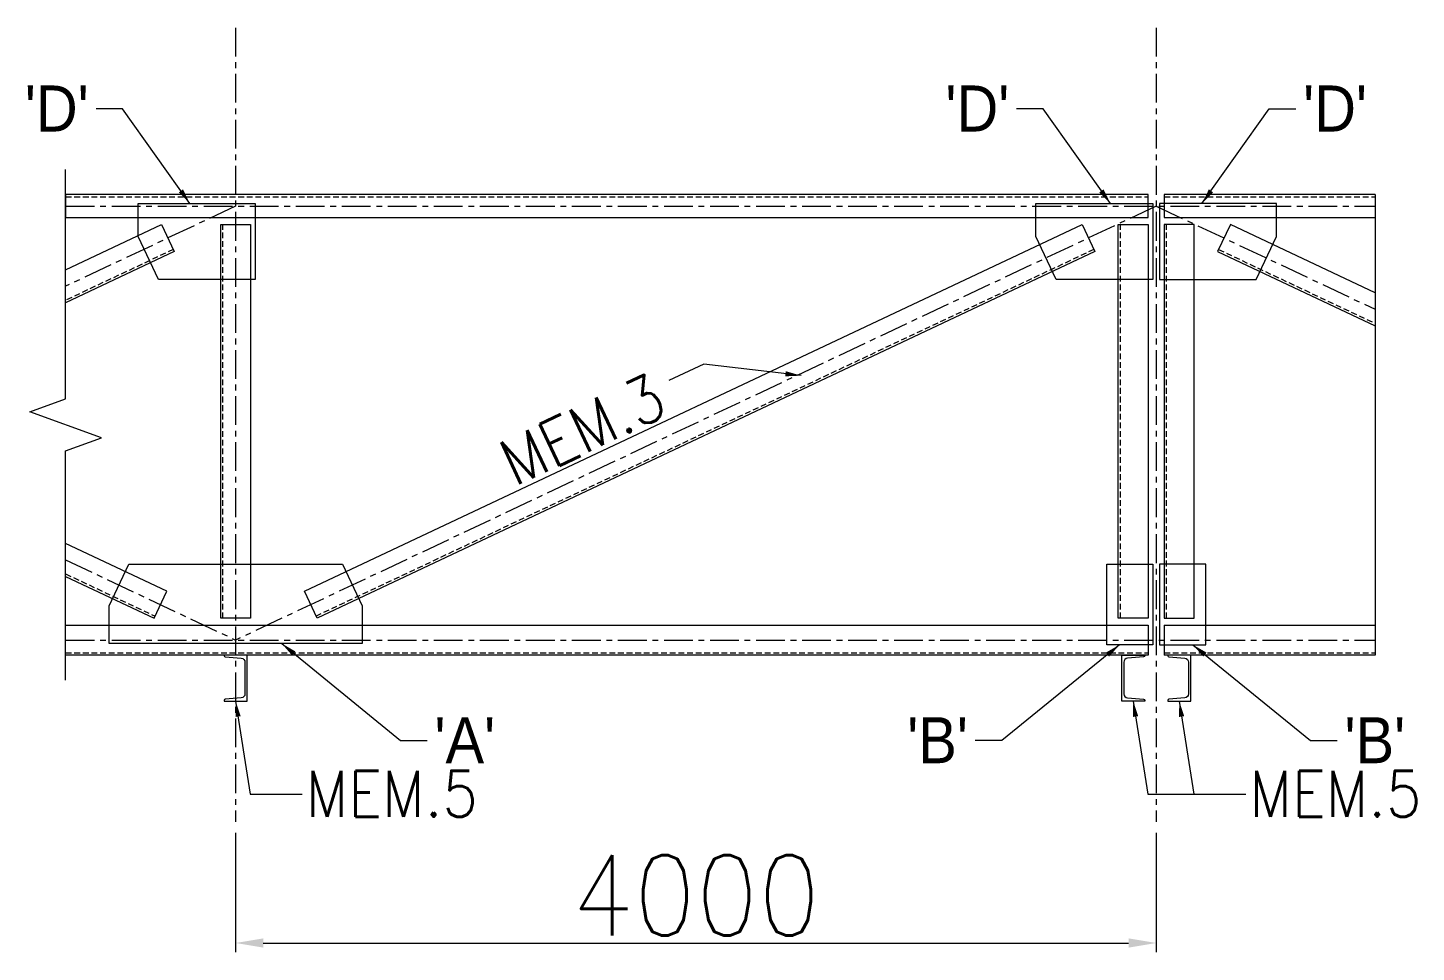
# Model space of a CAD drawing. Header units: millimetres. Extents: x 0 to 1124626, y -157535 to 82123.
# Drawn here: x 567042 to 573075, y 54414 to 58429 of the extents above; entities that cross this region are included whole.
import ezdxf
from ezdxf.enums import TextEntityAlignment as Align

# ---------------------------------------------------------------- set-up
doc = ezdxf.new("R2010")
doc.units = ezdxf.units.MM
doc.header["$MEASUREMENT"] = 0
doc.linetypes.add('CENTER', pattern=[2, 1.25, -0.25, 0.25, -0.25])
doc.linetypes.add('HIDDEN', pattern=[0.375, 0.25, -0.125])
for name, color, linetype, lineweight in [('CN', 253, 'Continuous', 15), ('Dim', 6, 'Continuous', 13), ('STR. STEEL', 25, 'Continuous', 18), ('structure', 183, 'Continuous', 15), ('Text', 7, 'Continuous', 15), ('TEXT-4', 2, 'Continuous', 25)]:
    doc.layers.add(name, color=color, linetype=linetype, lineweight=lineweight)
doc.styles.add('MtX_romans_shx', font='romans.shx')
doc.styles.add('style1', font='romans.shx', dxfattribs={"width": 0.9, "height": 300})
doc.dimstyles.new('Copy of DIM-1', dxfattribs={"dimscale": 40, "dimtxt": 125, "dimasz": 3, "dimexe": 1, "dimexo": 1.2, "dimgap": 0.8, "dimtad": 1, "dimdec": 0, "dimzin": 1, "dimdsep": 46, "dimtxsty": 'style1', "dimcen": 2, "dimclrd": 8, "dimclre": 8, "dimclrt": 7, "dimadec": 0, "dimazin": 0, "dimtfac": 1, "dimtdec": 0, "dimtofl": 0, "dimtmove": 1, "dimatfit": 3, "dimfxl": 1, "dimtolj": 1, "dimtzin": 0, "dimlwd": 9, "dimlwe": 9, "dimarcsym": 1})

# ---------------------------------------------------------------- blocks, each defined once
blk = doc.blocks.new('*D982')
at = {"layer": 'DEFPOINTS', "color": 0, "ltscale": 20, "transparency": 16777216}
for p in [(567945.5, 54980.1), (571945.5, 54980.1), (571945.5, 54453.9)]:
    blk.add_point(p, dxfattribs=at)
at = {"layer": 'Dim', "color": 8, "lineweight": 9, "ltscale": 20, "transparency": 16777216}
for p, q in [((567945.5, 54932.1), (567945.5, 54413.9)), ((571945.5, 54932.1), (571945.5, 54413.9)), ((568065.5, 54453.9), (571825.5, 54453.9))]:
    blk.add_line(p, q, dxfattribs=at)
at = {"layer": 'Dim', "color": 8, "ltscale": 20, "transparency": 16777216}
for points in [[(568065.5, 54473.9), (568065.5, 54433.9), (567945.5, 54453.9)], [(571825.5, 54433.9), (571825.5, 54473.9), (571945.5, 54453.9)]]:
    blk.add_solid(points, dxfattribs=at)
at = {"layer": 'Dim', "color": 7, "ltscale": 20, "transparency": 16777216, "insert": (569945.5, 54660.9), "char_height": 350, "attachment_point": 5, "style": 'style1'}
blk.add_mtext('\\A1;4000', dxfattribs=at)

msp = doc.modelspace()

# ---------------------------------------------------------------- linework, layer by layer
at = {"layer": 'CN', "linetype": 'CENTER', "ltscale": 100}
for p, q in [((567945.4926, 58429.2634), (567945.4926, 54980.148)), ((571945.4926, 58429.2634), (571945.4926, 54980.148)), ((567206.8875, 57654.7057), (572896.4033, 57654.7057)), ((567945.4926, 57654.7057), (567206.8875, 57306.638)), ((571945.4926, 57654.7057), (567945.4926, 55769.7057)), ((571945.4926, 57654.7057), (572896.4033, 57206.5891)), ((567206.8875, 56117.7734), (567945.4926, 55769.7057)), ((567206.8875, 55769.7057), (572896.4033, 55769.7057))]:
    msp.add_line(p, q, dxfattribs=at)
at = {"layer": 'CN', "linetype": 'HIDDEN', "ltscale": 100}
for p, q in [((567206.8875, 57694.7057), (571910.4926, 57694.7057)), ((571980.4926, 57694.7057), (572896.4033, 57694.7057)), ((567890.4926, 55864.7057), (567890.4926, 57574.7057)), ((571790.4926, 55864.7057), (571790.4926, 57574.7057)), ((571990.4926, 55864.7057), (571990.4926, 57574.7057)), ((567674.4064, 57466.1552), (567206.8875, 57245.8369)), ((571674.4064, 57466.1552), (568295.3007, 55873.7516)), ((572216.5789, 57466.1552), (572896.4033, 57145.7879)), ((567206.8875, 56056.9723), (567595.6846, 55873.7516)), ((567206.8875, 55714.7057), (571910.4926, 55714.7057)), ((571980.4926, 55714.7057), (572896.4033, 55714.7057))]:
    msp.add_line(p, q, dxfattribs=at)
at = {"layer": 'Dim', "ltscale": 20}
for points in [[(567522.3897, 57665.4748), (568030.4926, 57665.4748), (568030.4926, 57335.4748), (567610.4926, 57335.4748), (567522.3897, 57522.4306)], [(571422.3897, 57665.4748), (571930.4926, 57665.4748), (571930.4926, 57335.4748), (571510.4926, 57335.4748), (571422.3897, 57522.4306)], [(572468.5956, 57665.4748), (571960.4926, 57665.4748), (571960.4926, 57335.4748), (572380.4926, 57335.4748), (572468.5956, 57522.4306)], [(568495.4926, 55918.1085), (568495.4926, 55754.7057), (567395.4926, 55754.7057), (567395.4926, 55918.1085), (567480.9329, 56099.4142), (568410.0523, 56099.4142)], [(571930.4926, 56099.4142), (571930.4926, 55749.4142), (571730.4926, 55749.4142), (571730.4926, 56099.4142)], [(571960.4926, 56099.4142), (571960.4926, 55749.4142), (572160.4926, 55749.4142), (572160.4926, 56099.4142)]]:
    msp.add_lwpolyline(points, close=True, dxfattribs=at)
for points in [[(567995.4926, 55504.7057), (567995.4926, 55704.7057), (567895.4926, 55704.7057), (567895.4926, 55701.8089, 0.390224358), (567900.0802, 55696.826), (567969.5776, 55691.0729, -0.390224358), (567986.0926, 55673.1342), (567986.0926, 55536.2772, -0.390224358), (567969.5776, 55518.3386), (567900.0802, 55512.5855, 0.390224358), (567895.4926, 55507.6025), (567895.4926, 55504.7057)], [(571795.4926, 55504.7057), (571795.4926, 55704.7057), (571895.4926, 55704.7057), (571895.4926, 55701.8089, -0.390224358), (571890.9051, 55696.826), (571821.4077, 55691.0729, 0.390224358), (571804.8926, 55673.1342), (571804.8926, 55536.2772, 0.390224358), (571821.4077, 55518.3386), (571890.9051, 55512.5855, -0.390224358), (571895.4926, 55507.6025), (571895.4926, 55504.7057)], [(572095.4926, 55504.7057), (572095.4926, 55704.7057), (571995.4926, 55704.7057), (571995.4926, 55701.8089, 0.390224358), (572000.0802, 55696.826), (572069.5776, 55691.0729, -0.390224358), (572086.0926, 55673.1342), (572086.0926, 55536.2772, -0.390224358), (572069.5776, 55518.3386), (572000.0802, 55512.5855, 0.390224358), (571995.4926, 55507.6025), (571995.4926, 55504.7057)]]:
    msp.add_lwpolyline(points, format="xyb", close=True, dxfattribs=at)
at = {"layer": 'STR. STEEL', "ltscale": 20}
msp.add_lwpolyline([(571910.4926, 57704.7057), (567206.8875, 57704.7057), (567206.8875, 57604.7057), (571910.4926, 57604.7057)], close=True, dxfattribs=at)
msp.add_lwpolyline([(572896.4033, 57704.7057), (571980.4926, 57704.7057), (571980.4926, 57604.7057), (572896.4033, 57604.7057)], dxfattribs=at)
at = {"layer": 'structure'}
for p, q in [((567206.8875, 56817.8357), (567206.8875, 57813.5902)), ((567206.8875, 55595.8212), (567206.8875, 56591.5758))]:
    msp.add_line(p, q, dxfattribs=at)
at = {"layer": 'structure', "ltscale": 20}
for p, q in [((572896.4033, 57704.7057), (572896.4033, 55704.7057)), ((571910.4926, 55834.7057), (571910.4926, 55704.7057)), ((571980.4926, 55834.7057), (571980.4926, 55704.7057))]:
    msp.add_line(p, q, dxfattribs=at)
for points in [[(567206.8875, 57378.494), (567623.252, 57574.7057), (567678.6693, 57457.1093), (567206.8875, 57234.7821)], [(568010.4926, 55864.7057), (567880.4926, 55864.7057), (567880.4926, 57574.7057), (568010.4926, 57574.7057), (568010.4926, 55864.7057)], [(571910.4926, 55864.7057), (571780.4926, 55864.7057), (571780.4926, 57574.7057), (571910.4926, 57574.7057), (571910.4926, 55864.7057)], [(571980.4926, 55864.7057), (572110.4926, 55864.7057), (572110.4926, 57574.7057), (571980.4926, 57574.7057), (571980.4926, 55864.7057)], [(572896.4033, 57278.445), (572267.7333, 57574.7057), (572212.316, 57457.1093), (572896.4033, 57134.7332)], [(567206.8875, 56045.9175), (567591.4217, 55864.7057), (567646.839, 55982.3022), (567206.8875, 56189.6293)], [(567206.8875, 55704.7057), (567206.8875, 55834.7057), (571910.4926, 55834.7057)], [(571980.4926, 55834.7057), (572896.4033, 55834.7057)], [(571910.4926, 55704.7057), (567206.8875, 55704.7057)], [(572896.4033, 55704.7057), (571980.4926, 55704.7057)]]:
    msp.add_lwpolyline(points, dxfattribs=at)
msp.add_lwpolyline([(568299.5636, 55864.7057), (568244.1463, 55982.3022), (571623.252, 57574.7057), (571678.6693, 57457.1093)], close=True, dxfattribs=at)
at = {"layer": 'structure'}
msp.add_lwpolyline([(567206.8875, 56591.5758), (567362.2984, 56648.1408), (567051.4765, 56761.2707), (567206.8875, 56817.8357)], dxfattribs=at)

# ---------------------------------------------------------------- texts
at = {"layer": 'Text', "ltscale": 20, "style": 'MtX_romans_shx', "width": 0.9}
msp.add_text('MEM.3', height=199.90481, rotation=25.23215771, dxfattribs=at).set_placement((569495.7866, 56594.2472), align=Align.CENTER)
for p in [(568250.195, 55002.3056), (572350.195, 55002.3056)]:
    msp.add_text('MEM.5', height=200, dxfattribs=at).set_placement(p)
at = {"layer": 'TEXT-4', "ltscale": 20, "char_height": 200, "width": 223.96801, "style": 'style1'}
for s, insert, attachment_point in [("{\\fArial|b0|i0|c0|p34;'D'}", (567307.0579, 57978.638), 9), ("{\\fArial|b0|i0|c0|p34;'D'}", (571307.0579, 57978.638), 9), ("{\\fArial|b0|i0|c0|p34;'D'}", (572583.9274, 57978.638), 7), ("{\\fArial|b0|i0|c0|p34;'A'}", (568809.4119, 55234.7749), 7), ("{\\fArial|b0|i0|c0|p34;'B'}", (571127.3538, 55234.7749), 9), ("{\\fArial|b0|i0|c0|p34;'B'}", (572763.6315, 55234.7749), 7)]:
    msp.add_mtext(s, dxfattribs=dict(at, insert=insert, attachment_point=attachment_point))

# ---------------------------------------------------------------- dimensions: what is measured, and where the dimension line sits
at = {"layer": 'Dim', "ltscale": 20}
dim = msp.add_linear_dim(base=(571945.4926, 54453.866), p1=(567945.4926, 54980.148), p2=(571945.4926, 54980.148), dimstyle='Copy of DIM-1', dxfattribs=at)
dim.commit()
dim.dimension.update_dxf_attribs({"geometry": '*D982', "text_midpoint": (569945.4926, 54660.866)})

# ---------------------------------------------------------------- leaders
for points, override in [([(567746.9462, 57665.4748), (567454.2196, 58077.2883), (567338.7466, 58077.2883)], {"dimasz": 1.7, "dimtad": 0}), ([(571746.9462, 57665.4748), (571454.2196, 58077.2883), (571338.7466, 58077.2883)], {"dimasz": 1.7, "dimtad": 0}), ([(572144.0391, 57665.4748), (572436.7657, 58077.2883), (572552.2387, 58077.2883)], {"dimasz": 1.7, "dimtad": 0}), ([(570402.2635, 56918.35), (569979.7229, 56968.3548), (569828.4074, 56897.0474)], {"dimasz": 1.7, "dimtad": 0}), ([(568145.4926, 55754.7057), (568662.2503, 55333.4252), (568777.7233, 55333.4252)], {"dimtxt": 125, "dimasz": 1.7, "dimgap": 0.8, "dimtad": 0}), ([(571786.4866, 55749.4142), (571274.5155, 55333.4252), (571159.0424, 55333.4252)], {"dimtxt": 125, "dimasz": 1.7, "dimgap": 0.8, "dimtad": 0}), ([(572104.4987, 55749.4142), (572616.4698, 55333.4252), (572731.9429, 55333.4252)], {"dimtxt": 125, "dimasz": 1.7, "dimgap": 0.8, "dimtad": 0}), ([(567945.4926, 55504.7057), (568008.9732, 55099.6982), (568235.0512, 55099.6982)], {"dimasz": 1.7, "dimtad": 0}), ([(571845.4926, 55504.7057), (571908.9732, 55099.6982), (572135.0512, 55099.6982)], {"dimasz": 1.7, "dimtad": 0}), ([(572045.4926, 55504.7057), (572108.9732, 55099.6982), (572335.0512, 55099.6982)], {"dimasz": 1.7, "dimtad": 0})]:
    msp.add_leader(points, dimstyle='Copy of DIM-1', override=override, dxfattribs=at)

doc.saveas('drawing.dxf')
